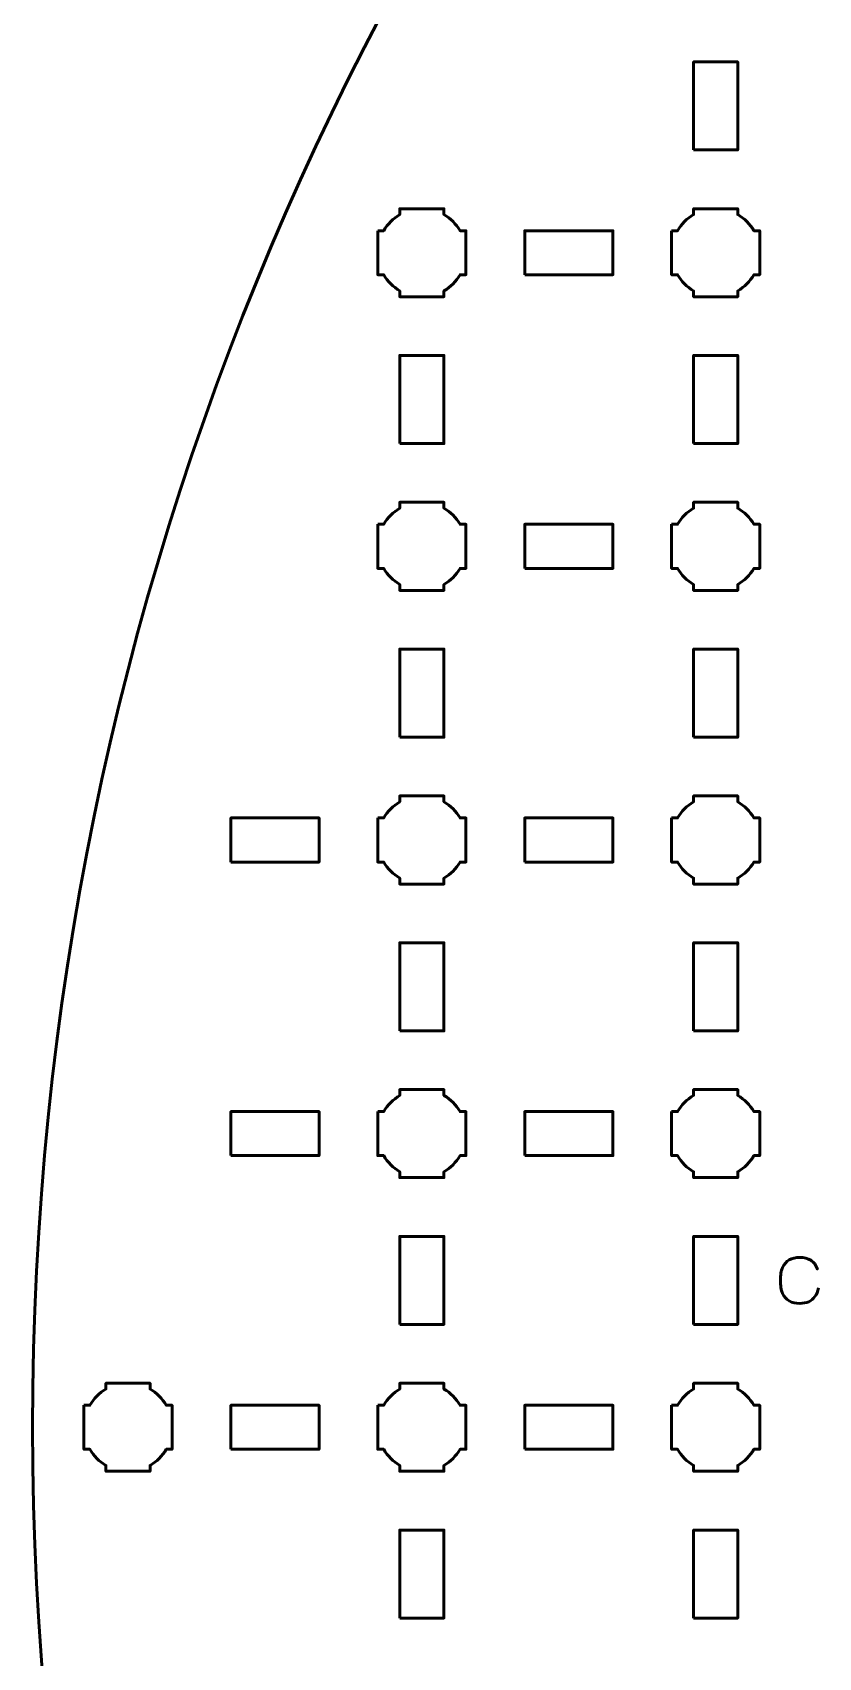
# Model space of a CAD drawing. Header units: centimetres. Extents: x -31.1 to 10.1, y -35.5 to 5.8.
# Drawn here: x -31.15 to -25.8, y -16.42 to -5.35 of the extents above; entities that cross this region are included whole.
import ezdxf

# ---------------------------------------------------------------- set-up
doc = ezdxf.new("R2010")
doc.units = ezdxf.units.CM
doc.header["$MEASUREMENT"] = 0
doc.layers.add('Layer 1', color=7, linetype='Continuous')

msp = doc.modelspace()

# ---------------------------------------------------------------- linework, layer by layer
at = {"layer": 'Layer 1', "lineweight": 53}
for points in [[(-26.65, -6.15), (-26.35, -6.15), (-26.35, -5.55), (-26.65, -5.55), (-26.65, -6.15)], [(-27.8, -7), (-27.2, -7), (-27.2, -6.7), (-27.8, -6.7), (-27.8, -7)], [(-28.65, -8.15), (-28.35, -8.15), (-28.35, -7.55), (-28.65, -7.55), (-28.65, -8.15)], [(-26.65, -8.15), (-26.35, -8.15), (-26.35, -7.55), (-26.65, -7.55), (-26.65, -8.15)], [(-27.8, -9), (-27.2, -9), (-27.2, -8.7), (-27.8, -8.7), (-27.8, -9)], [(-28.65, -10.15), (-28.35, -10.15), (-28.35, -9.55), (-28.65, -9.55), (-28.65, -10.15)], [(-26.65, -10.15), (-26.35, -10.15), (-26.35, -9.55), (-26.65, -9.55), (-26.65, -10.15)], [(-29.8, -11), (-29.2, -11), (-29.2, -10.7), (-29.8, -10.7), (-29.8, -11)], [(-27.8, -11), (-27.2, -11), (-27.2, -10.7), (-27.8, -10.7), (-27.8, -11)], [(-28.65, -12.15), (-28.35, -12.15), (-28.35, -11.55), (-28.65, -11.55), (-28.65, -12.15)], [(-26.65, -12.15), (-26.35, -12.15), (-26.35, -11.55), (-26.65, -11.55), (-26.65, -12.15)], [(-29.8, -13), (-29.2, -13), (-29.2, -12.7), (-29.8, -12.7), (-29.8, -13)], [(-27.8, -13), (-27.2, -13), (-27.2, -12.7), (-27.8, -12.7), (-27.8, -13)], [(-28.65, -14.15), (-28.35, -14.15), (-28.35, -13.55), (-28.65, -13.55), (-28.65, -14.15)], [(-26.65, -14.15), (-26.35, -14.15), (-26.35, -13.55), (-26.65, -13.55), (-26.65, -14.15)], [(-29.8, -15), (-29.2, -15), (-29.2, -14.7), (-29.8, -14.7), (-29.8, -15)], [(-27.8, -15), (-27.2, -15), (-27.2, -14.7), (-27.8, -14.7), (-27.8, -15)], [(-28.65, -16.15), (-28.35, -16.15), (-28.35, -15.55), (-28.65, -15.55), (-28.65, -16.15)], [(-26.65, -16.15), (-26.35, -16.15), (-26.35, -15.55), (-26.65, -15.55), (-26.65, -16.15)]]:
    msp.add_lwpolyline(points, close=True, dxfattribs=at)
at = {"layer": 'Layer 1', "color": 250, "lineweight": 53}
msp.add_ellipse((-10.5, -14.85), major_axis=(0, 20.65), ratio=1, dxfattribs=at)
at = {"layer": 'Layer 1', "lineweight": 53}
for points in [[(-28.8, -6.7), (-28.8, -6.7), (-28.75985, -6.7), (-28.75985, -6.7), (-28.75985, -6.7), (-28.7335, -6.65447), (-28.69553, -6.6165), (-28.65, -6.59015), (-28.65, -6.59015), (-28.65, -6.59015), (-28.65, -6.55), (-28.65, -6.55), (-28.65, -6.55), (-28.65, -6.55), (-28.5, -6.55), (-28.5, -6.55), (-28.5, -6.55), (-28.5, -6.55), (-28.35, -6.55), (-28.35, -6.55), (-28.35, -6.55), (-28.35, -6.55), (-28.35, -6.59015), (-28.35, -6.59015), (-28.35, -6.59015), (-28.30447, -6.6165), (-28.2665, -6.65447), (-28.24015, -6.7), (-28.24015, -6.7), (-28.24015, -6.7), (-28.2, -6.7), (-28.2, -6.7), (-28.2, -6.7), (-28.2, -6.7), (-28.2, -6.85), (-28.2, -6.85), (-28.2, -6.85), (-28.2, -6.85), (-28.2, -7), (-28.2, -7), (-28.2, -7), (-28.2, -7), (-28.24015, -7), (-28.24015, -7), (-28.24015, -7), (-28.2665, -7.04553), (-28.30447, -7.0835), (-28.35, -7.10985), (-28.35, -7.10985), (-28.35, -7.10985), (-28.35, -7.15), (-28.35, -7.15), (-28.35, -7.15), (-28.35, -7.15), (-28.5, -7.15), (-28.5, -7.15), (-28.5, -7.15), (-28.5, -7.15), (-28.65, -7.15), (-28.65, -7.15), (-28.65, -7.15), (-28.65, -7.15), (-28.65, -7.10985), (-28.65, -7.10985), (-28.65, -7.10985), (-28.69553, -7.0835), (-28.7335, -7.04553), (-28.75985, -7), (-28.75985, -7), (-28.75985, -7), (-28.8, -7), (-28.8, -7), (-28.8, -7), (-28.8, -7), (-28.8, -6.85), (-28.8, -6.85), (-28.8, -6.85), (-28.8, -6.85), (-28.8, -6.7), (-28.8, -6.7)], [(-26.8, -6.7), (-26.8, -6.7), (-26.75985, -6.7), (-26.75985, -6.7), (-26.75985, -6.7), (-26.7335, -6.65447), (-26.69553, -6.6165), (-26.65, -6.59015), (-26.65, -6.59015), (-26.65, -6.59015), (-26.65, -6.55), (-26.65, -6.55), (-26.65, -6.55), (-26.65, -6.55), (-26.5, -6.55), (-26.5, -6.55), (-26.5, -6.55), (-26.5, -6.55), (-26.35, -6.55), (-26.35, -6.55), (-26.35, -6.55), (-26.35, -6.55), (-26.35, -6.59015), (-26.35, -6.59015), (-26.35, -6.59015), (-26.30447, -6.6165), (-26.2665, -6.65447), (-26.24015, -6.7), (-26.24015, -6.7), (-26.24015, -6.7), (-26.2, -6.7), (-26.2, -6.7), (-26.2, -6.7), (-26.2, -6.7), (-26.2, -6.85), (-26.2, -6.85), (-26.2, -6.85), (-26.2, -6.85), (-26.2, -7), (-26.2, -7), (-26.2, -7), (-26.2, -7), (-26.24015, -7), (-26.24015, -7), (-26.24015, -7), (-26.2665, -7.04553), (-26.30447, -7.0835), (-26.35, -7.10985), (-26.35, -7.10985), (-26.35, -7.10985), (-26.35, -7.15), (-26.35, -7.15), (-26.35, -7.15), (-26.35, -7.15), (-26.5, -7.15), (-26.5, -7.15), (-26.5, -7.15), (-26.5, -7.15), (-26.65, -7.15), (-26.65, -7.15), (-26.65, -7.15), (-26.65, -7.15), (-26.65, -7.10985), (-26.65, -7.10985), (-26.65, -7.10985), (-26.69553, -7.0835), (-26.7335, -7.04553), (-26.75985, -7), (-26.75985, -7), (-26.75985, -7), (-26.8, -7), (-26.8, -7), (-26.8, -7), (-26.8, -7), (-26.8, -6.85), (-26.8, -6.85), (-26.8, -6.85), (-26.8, -6.85), (-26.8, -6.7), (-26.8, -6.7)], [(-28.8, -8.7), (-28.8, -8.7), (-28.75985, -8.7), (-28.75985, -8.7), (-28.75985, -8.7), (-28.7335, -8.65447), (-28.69553, -8.6165), (-28.65, -8.59015), (-28.65, -8.59015), (-28.65, -8.59015), (-28.65, -8.55), (-28.65, -8.55), (-28.65, -8.55), (-28.65, -8.55), (-28.5, -8.55), (-28.5, -8.55), (-28.5, -8.55), (-28.5, -8.55), (-28.35, -8.55), (-28.35, -8.55), (-28.35, -8.55), (-28.35, -8.55), (-28.35, -8.59015), (-28.35, -8.59015), (-28.35, -8.59015), (-28.30447, -8.6165), (-28.2665, -8.65447), (-28.24015, -8.7), (-28.24015, -8.7), (-28.24015, -8.7), (-28.2, -8.7), (-28.2, -8.7), (-28.2, -8.7), (-28.2, -8.7), (-28.2, -8.85), (-28.2, -8.85), (-28.2, -8.85), (-28.2, -8.85), (-28.2, -9), (-28.2, -9), (-28.2, -9), (-28.2, -9), (-28.24015, -9), (-28.24015, -9), (-28.24015, -9), (-28.2665, -9.04553), (-28.30447, -9.0835), (-28.35, -9.10985), (-28.35, -9.10985), (-28.35, -9.10985), (-28.35, -9.15), (-28.35, -9.15), (-28.35, -9.15), (-28.35, -9.15), (-28.5, -9.15), (-28.5, -9.15), (-28.5, -9.15), (-28.5, -9.15), (-28.65, -9.15), (-28.65, -9.15), (-28.65, -9.15), (-28.65, -9.15), (-28.65, -9.10985), (-28.65, -9.10985), (-28.65, -9.10985), (-28.69553, -9.0835), (-28.7335, -9.04553), (-28.75985, -9), (-28.75985, -9), (-28.75985, -9), (-28.8, -9), (-28.8, -9), (-28.8, -9), (-28.8, -9), (-28.8, -8.85), (-28.8, -8.85), (-28.8, -8.85), (-28.8, -8.85), (-28.8, -8.7), (-28.8, -8.7)], [(-26.8, -8.7), (-26.8, -8.7), (-26.75985, -8.7), (-26.75985, -8.7), (-26.75985, -8.7), (-26.7335, -8.65447), (-26.69553, -8.6165), (-26.65, -8.59015), (-26.65, -8.59015), (-26.65, -8.59015), (-26.65, -8.55), (-26.65, -8.55), (-26.65, -8.55), (-26.65, -8.55), (-26.5, -8.55), (-26.5, -8.55), (-26.5, -8.55), (-26.5, -8.55), (-26.35, -8.55), (-26.35, -8.55), (-26.35, -8.55), (-26.35, -8.55), (-26.35, -8.59015), (-26.35, -8.59015), (-26.35, -8.59015), (-26.30447, -8.6165), (-26.2665, -8.65447), (-26.24015, -8.7), (-26.24015, -8.7), (-26.24015, -8.7), (-26.2, -8.7), (-26.2, -8.7), (-26.2, -8.7), (-26.2, -8.7), (-26.2, -8.85), (-26.2, -8.85), (-26.2, -8.85), (-26.2, -8.85), (-26.2, -9), (-26.2, -9), (-26.2, -9), (-26.2, -9), (-26.24015, -9), (-26.24015, -9), (-26.24015, -9), (-26.2665, -9.04553), (-26.30447, -9.0835), (-26.35, -9.10985), (-26.35, -9.10985), (-26.35, -9.10985), (-26.35, -9.15), (-26.35, -9.15), (-26.35, -9.15), (-26.35, -9.15), (-26.5, -9.15), (-26.5, -9.15), (-26.5, -9.15), (-26.5, -9.15), (-26.65, -9.15), (-26.65, -9.15), (-26.65, -9.15), (-26.65, -9.15), (-26.65, -9.10985), (-26.65, -9.10985), (-26.65, -9.10985), (-26.69553, -9.0835), (-26.7335, -9.04553), (-26.75985, -9), (-26.75985, -9), (-26.75985, -9), (-26.8, -9), (-26.8, -9), (-26.8, -9), (-26.8, -9), (-26.8, -8.85), (-26.8, -8.85), (-26.8, -8.85), (-26.8, -8.85), (-26.8, -8.7), (-26.8, -8.7)], [(-28.8, -10.7), (-28.8, -10.7), (-28.75985, -10.7), (-28.75985, -10.7), (-28.75985, -10.7), (-28.7335, -10.65447), (-28.69553, -10.6165), (-28.65, -10.59015), (-28.65, -10.59015), (-28.65, -10.59015), (-28.65, -10.55), (-28.65, -10.55), (-28.65, -10.55), (-28.65, -10.55), (-28.5, -10.55), (-28.5, -10.55), (-28.5, -10.55), (-28.5, -10.55), (-28.35, -10.55), (-28.35, -10.55), (-28.35, -10.55), (-28.35, -10.55), (-28.35, -10.59015), (-28.35, -10.59015), (-28.35, -10.59015), (-28.30447, -10.6165), (-28.2665, -10.65447), (-28.24015, -10.7), (-28.24015, -10.7), (-28.24015, -10.7), (-28.2, -10.7), (-28.2, -10.7), (-28.2, -10.7), (-28.2, -10.7), (-28.2, -10.85), (-28.2, -10.85), (-28.2, -10.85), (-28.2, -10.85), (-28.2, -11), (-28.2, -11), (-28.2, -11), (-28.2, -11), (-28.24015, -11), (-28.24015, -11), (-28.24015, -11), (-28.2665, -11.04553), (-28.30447, -11.0835), (-28.35, -11.10985), (-28.35, -11.10985), (-28.35, -11.10985), (-28.35, -11.15), (-28.35, -11.15), (-28.35, -11.15), (-28.35, -11.15), (-28.5, -11.15), (-28.5, -11.15), (-28.5, -11.15), (-28.5, -11.15), (-28.65, -11.15), (-28.65, -11.15), (-28.65, -11.15), (-28.65, -11.15), (-28.65, -11.10985), (-28.65, -11.10985), (-28.65, -11.10985), (-28.69553, -11.0835), (-28.7335, -11.04553), (-28.75985, -11), (-28.75985, -11), (-28.75985, -11), (-28.8, -11), (-28.8, -11), (-28.8, -11), (-28.8, -11), (-28.8, -10.85), (-28.8, -10.85), (-28.8, -10.85), (-28.8, -10.85), (-28.8, -10.7), (-28.8, -10.7)], [(-26.8, -10.7), (-26.8, -10.7), (-26.75985, -10.7), (-26.75985, -10.7), (-26.75985, -10.7), (-26.7335, -10.65447), (-26.69553, -10.6165), (-26.65, -10.59015), (-26.65, -10.59015), (-26.65, -10.59015), (-26.65, -10.55), (-26.65, -10.55), (-26.65, -10.55), (-26.65, -10.55), (-26.5, -10.55), (-26.5, -10.55), (-26.5, -10.55), (-26.5, -10.55), (-26.35, -10.55), (-26.35, -10.55), (-26.35, -10.55), (-26.35, -10.55), (-26.35, -10.59015), (-26.35, -10.59015), (-26.35, -10.59015), (-26.30447, -10.6165), (-26.2665, -10.65447), (-26.24015, -10.7), (-26.24015, -10.7), (-26.24015, -10.7), (-26.2, -10.7), (-26.2, -10.7), (-26.2, -10.7), (-26.2, -10.7), (-26.2, -10.85), (-26.2, -10.85), (-26.2, -10.85), (-26.2, -10.85), (-26.2, -11), (-26.2, -11), (-26.2, -11), (-26.2, -11), (-26.24015, -11), (-26.24015, -11), (-26.24015, -11), (-26.2665, -11.04553), (-26.30447, -11.0835), (-26.35, -11.10985), (-26.35, -11.10985), (-26.35, -11.10985), (-26.35, -11.15), (-26.35, -11.15), (-26.35, -11.15), (-26.35, -11.15), (-26.5, -11.15), (-26.5, -11.15), (-26.5, -11.15), (-26.5, -11.15), (-26.65, -11.15), (-26.65, -11.15), (-26.65, -11.15), (-26.65, -11.15), (-26.65, -11.10985), (-26.65, -11.10985), (-26.65, -11.10985), (-26.69553, -11.0835), (-26.7335, -11.04553), (-26.75985, -11), (-26.75985, -11), (-26.75985, -11), (-26.8, -11), (-26.8, -11), (-26.8, -11), (-26.8, -11), (-26.8, -10.85), (-26.8, -10.85), (-26.8, -10.85), (-26.8, -10.85), (-26.8, -10.7), (-26.8, -10.7)], [(-28.8, -12.7), (-28.8, -12.7), (-28.75985, -12.7), (-28.75985, -12.7), (-28.75985, -12.7), (-28.7335, -12.65447), (-28.69553, -12.6165), (-28.65, -12.59015), (-28.65, -12.59015), (-28.65, -12.59015), (-28.65, -12.55), (-28.65, -12.55), (-28.65, -12.55), (-28.65, -12.55), (-28.5, -12.55), (-28.5, -12.55), (-28.5, -12.55), (-28.5, -12.55), (-28.35, -12.55), (-28.35, -12.55), (-28.35, -12.55), (-28.35, -12.55), (-28.35, -12.59015), (-28.35, -12.59015), (-28.35, -12.59015), (-28.30447, -12.6165), (-28.2665, -12.65447), (-28.24015, -12.7), (-28.24015, -12.7), (-28.24015, -12.7), (-28.2, -12.7), (-28.2, -12.7), (-28.2, -12.7), (-28.2, -12.7), (-28.2, -12.85), (-28.2, -12.85), (-28.2, -12.85), (-28.2, -12.85), (-28.2, -13), (-28.2, -13), (-28.2, -13), (-28.2, -13), (-28.24015, -13), (-28.24015, -13), (-28.24015, -13), (-28.2665, -13.04553), (-28.30447, -13.0835), (-28.35, -13.10985), (-28.35, -13.10985), (-28.35, -13.10985), (-28.35, -13.15), (-28.35, -13.15), (-28.35, -13.15), (-28.35, -13.15), (-28.5, -13.15), (-28.5, -13.15), (-28.5, -13.15), (-28.5, -13.15), (-28.65, -13.15), (-28.65, -13.15), (-28.65, -13.15), (-28.65, -13.15), (-28.65, -13.10985), (-28.65, -13.10985), (-28.65, -13.10985), (-28.69553, -13.0835), (-28.7335, -13.04553), (-28.75985, -13), (-28.75985, -13), (-28.75985, -13), (-28.8, -13), (-28.8, -13), (-28.8, -13), (-28.8, -13), (-28.8, -12.85), (-28.8, -12.85), (-28.8, -12.85), (-28.8, -12.85), (-28.8, -12.7), (-28.8, -12.7)], [(-26.8, -12.7), (-26.8, -12.7), (-26.75985, -12.7), (-26.75985, -12.7), (-26.75985, -12.7), (-26.7335, -12.65447), (-26.69553, -12.6165), (-26.65, -12.59015), (-26.65, -12.59015), (-26.65, -12.59015), (-26.65, -12.55), (-26.65, -12.55), (-26.65, -12.55), (-26.65, -12.55), (-26.5, -12.55), (-26.5, -12.55), (-26.5, -12.55), (-26.5, -12.55), (-26.35, -12.55), (-26.35, -12.55), (-26.35, -12.55), (-26.35, -12.55), (-26.35, -12.59015), (-26.35, -12.59015), (-26.35, -12.59015), (-26.30447, -12.6165), (-26.2665, -12.65447), (-26.24015, -12.7), (-26.24015, -12.7), (-26.24015, -12.7), (-26.2, -12.7), (-26.2, -12.7), (-26.2, -12.7), (-26.2, -12.7), (-26.2, -12.85), (-26.2, -12.85), (-26.2, -12.85), (-26.2, -12.85), (-26.2, -13), (-26.2, -13), (-26.2, -13), (-26.2, -13), (-26.24015, -13), (-26.24015, -13), (-26.24015, -13), (-26.2665, -13.04553), (-26.30447, -13.0835), (-26.35, -13.10985), (-26.35, -13.10985), (-26.35, -13.10985), (-26.35, -13.15), (-26.35, -13.15), (-26.35, -13.15), (-26.35, -13.15), (-26.5, -13.15), (-26.5, -13.15), (-26.5, -13.15), (-26.5, -13.15), (-26.65, -13.15), (-26.65, -13.15), (-26.65, -13.15), (-26.65, -13.15), (-26.65, -13.10985), (-26.65, -13.10985), (-26.65, -13.10985), (-26.69553, -13.0835), (-26.7335, -13.04553), (-26.75985, -13), (-26.75985, -13), (-26.75985, -13), (-26.8, -13), (-26.8, -13), (-26.8, -13), (-26.8, -13), (-26.8, -12.85), (-26.8, -12.85), (-26.8, -12.85), (-26.8, -12.85), (-26.8, -12.7), (-26.8, -12.7)], [(-30.8, -14.7), (-30.8, -14.7), (-30.75985, -14.7), (-30.75985, -14.7), (-30.75985, -14.7), (-30.7335, -14.65447), (-30.69553, -14.6165), (-30.65, -14.59015), (-30.65, -14.59015), (-30.65, -14.59015), (-30.65, -14.55), (-30.65, -14.55), (-30.65, -14.55), (-30.65, -14.55), (-30.5, -14.55), (-30.5, -14.55), (-30.5, -14.55), (-30.5, -14.55), (-30.35, -14.55), (-30.35, -14.55), (-30.35, -14.55), (-30.35, -14.55), (-30.35, -14.59015), (-30.35, -14.59015), (-30.35, -14.59015), (-30.30447, -14.6165), (-30.2665, -14.65447), (-30.24015, -14.7), (-30.24015, -14.7), (-30.24015, -14.7), (-30.2, -14.7), (-30.2, -14.7), (-30.2, -14.7), (-30.2, -14.7), (-30.2, -14.85), (-30.2, -14.85), (-30.2, -14.85), (-30.2, -14.85), (-30.2, -15), (-30.2, -15), (-30.2, -15), (-30.2, -15), (-30.24015, -15), (-30.24015, -15), (-30.24015, -15), (-30.2665, -15.04553), (-30.30447, -15.0835), (-30.35, -15.10985), (-30.35, -15.10985), (-30.35, -15.10985), (-30.35, -15.15), (-30.35, -15.15), (-30.35, -15.15), (-30.35, -15.15), (-30.5, -15.15), (-30.5, -15.15), (-30.5, -15.15), (-30.5, -15.15), (-30.65, -15.15), (-30.65, -15.15), (-30.65, -15.15), (-30.65, -15.15), (-30.65, -15.10985), (-30.65, -15.10985), (-30.65, -15.10985), (-30.69553, -15.0835), (-30.7335, -15.04553), (-30.75985, -15), (-30.75985, -15), (-30.75985, -15), (-30.8, -15), (-30.8, -15), (-30.8, -15), (-30.8, -15), (-30.8, -14.85), (-30.8, -14.85), (-30.8, -14.85), (-30.8, -14.85), (-30.8, -14.7), (-30.8, -14.7)], [(-28.8, -14.7), (-28.8, -14.7), (-28.75985, -14.7), (-28.75985, -14.7), (-28.75985, -14.7), (-28.7335, -14.65447), (-28.69553, -14.6165), (-28.65, -14.59015), (-28.65, -14.59015), (-28.65, -14.59015), (-28.65, -14.55), (-28.65, -14.55), (-28.65, -14.55), (-28.65, -14.55), (-28.5, -14.55), (-28.5, -14.55), (-28.5, -14.55), (-28.5, -14.55), (-28.35, -14.55), (-28.35, -14.55), (-28.35, -14.55), (-28.35, -14.55), (-28.35, -14.59015), (-28.35, -14.59015), (-28.35, -14.59015), (-28.30447, -14.6165), (-28.2665, -14.65447), (-28.24015, -14.7), (-28.24015, -14.7), (-28.24015, -14.7), (-28.2, -14.7), (-28.2, -14.7), (-28.2, -14.7), (-28.2, -14.7), (-28.2, -14.85), (-28.2, -14.85), (-28.2, -14.85), (-28.2, -14.85), (-28.2, -15), (-28.2, -15), (-28.2, -15), (-28.2, -15), (-28.24015, -15), (-28.24015, -15), (-28.24015, -15), (-28.2665, -15.04553), (-28.30447, -15.0835), (-28.35, -15.10985), (-28.35, -15.10985), (-28.35, -15.10985), (-28.35, -15.15), (-28.35, -15.15), (-28.35, -15.15), (-28.35, -15.15), (-28.5, -15.15), (-28.5, -15.15), (-28.5, -15.15), (-28.5, -15.15), (-28.65, -15.15), (-28.65, -15.15), (-28.65, -15.15), (-28.65, -15.15), (-28.65, -15.10985), (-28.65, -15.10985), (-28.65, -15.10985), (-28.69553, -15.0835), (-28.7335, -15.04553), (-28.75985, -15), (-28.75985, -15), (-28.75985, -15), (-28.8, -15), (-28.8, -15), (-28.8, -15), (-28.8, -15), (-28.8, -14.85), (-28.8, -14.85), (-28.8, -14.85), (-28.8, -14.85), (-28.8, -14.7), (-28.8, -14.7)], [(-26.8, -14.7), (-26.8, -14.7), (-26.75985, -14.7), (-26.75985, -14.7), (-26.75985, -14.7), (-26.7335, -14.65447), (-26.69553, -14.6165), (-26.65, -14.59015), (-26.65, -14.59015), (-26.65, -14.59015), (-26.65, -14.55), (-26.65, -14.55), (-26.65, -14.55), (-26.65, -14.55), (-26.5, -14.55), (-26.5, -14.55), (-26.5, -14.55), (-26.5, -14.55), (-26.35, -14.55), (-26.35, -14.55), (-26.35, -14.55), (-26.35, -14.55), (-26.35, -14.59015), (-26.35, -14.59015), (-26.35, -14.59015), (-26.30447, -14.6165), (-26.2665, -14.65447), (-26.24015, -14.7), (-26.24015, -14.7), (-26.24015, -14.7), (-26.2, -14.7), (-26.2, -14.7), (-26.2, -14.7), (-26.2, -14.7), (-26.2, -14.85), (-26.2, -14.85), (-26.2, -14.85), (-26.2, -14.85), (-26.2, -15), (-26.2, -15), (-26.2, -15), (-26.2, -15), (-26.24015, -15), (-26.24015, -15), (-26.24015, -15), (-26.2665, -15.04553), (-26.30447, -15.0835), (-26.35, -15.10985), (-26.35, -15.10985), (-26.35, -15.10985), (-26.35, -15.15), (-26.35, -15.15), (-26.35, -15.15), (-26.35, -15.15), (-26.5, -15.15), (-26.5, -15.15), (-26.5, -15.15), (-26.5, -15.15), (-26.65, -15.15), (-26.65, -15.15), (-26.65, -15.15), (-26.65, -15.15), (-26.65, -15.10985), (-26.65, -15.10985), (-26.65, -15.10985), (-26.69553, -15.0835), (-26.7335, -15.04553), (-26.75985, -15), (-26.75985, -15), (-26.75985, -15), (-26.8, -15), (-26.8, -15), (-26.8, -15), (-26.8, -15), (-26.8, -14.85), (-26.8, -14.85), (-26.8, -14.85), (-26.8, -14.85), (-26.8, -14.7), (-26.8, -14.7)]]:
    msp.add_open_spline(points, degree=3, knots=[0, 0, 0, 0, 0.05, 0.05, 0.05, 0.05, 0.1, 0.1, 0.1, 0.1, 0.15, 0.15, 0.15, 0.15, 0.2, 0.2, 0.2, 0.2, 0.25, 0.25, 0.25, 0.25, 0.3, 0.3, 0.3, 0.3, 0.35, 0.35, 0.35, 0.35, 0.4, 0.4, 0.4, 0.4, 0.45, 0.45, 0.45, 0.45, 0.5, 0.5, 0.5, 0.5, 0.55, 0.55, 0.55, 0.55, 0.6, 0.6, 0.6, 0.6, 0.65, 0.65, 0.65, 0.65, 0.7, 0.7, 0.7, 0.7, 0.75, 0.75, 0.75, 0.75, 0.8, 0.8, 0.8, 0.8, 0.85, 0.85, 0.85, 0.85, 0.9, 0.9, 0.9, 0.9, 0.95, 0.95, 0.95, 0.95, 1, 1, 1, 1], dxfattribs=at)
at = {"layer": 'Layer 1', "color": 5, "lineweight": 53}
msp.add_open_spline([(-25.80097, -13.90037), (-25.80549, -13.92457), (-25.81339, -13.94453), (-25.82446, -13.9602), (-25.82446, -13.9602), (-25.83561, -13.97579), (-25.84986, -13.98736), (-25.86722, -13.99491), (-25.86722, -13.99491), (-25.8845, -14.00246), (-25.90482, -14.00627), (-25.92797, -14.0062), (-25.92797, -14.0062), (-25.95612, -14.00627), (-25.98003, -14.00083), (-25.99965, -13.98976), (-25.99965, -13.98976), (-26.01926, -13.97875), (-26.03422, -13.96175), (-26.04452, -13.93868), (-26.04452, -13.93868), (-26.05482, -13.91561), (-26.05997, -13.88604), (-26.06004, -13.84999), (-26.06004, -13.84999), (-26.05997, -13.81408), (-26.05482, -13.78459), (-26.04452, -13.76152), (-26.04452, -13.76152), (-26.03422, -13.73845), (-26.01926, -13.72137), (-25.99965, -13.7103), (-25.99965, -13.7103), (-25.98003, -13.69922), (-25.95612, -13.69372), (-25.92797, -13.69379), (-25.92797, -13.69379), (-25.89784, -13.69372), (-25.87258, -13.70014), (-25.85226, -13.71305), (-25.85226, -13.71305), (-25.83201, -13.72596), (-25.81713, -13.74593), (-25.80774, -13.77295), (-25.80774, -13.77295), (-25.81713, -13.74593), (-25.83201, -13.72596), (-25.85226, -13.71305), (-25.85226, -13.71305), (-25.87258, -13.70014), (-25.89784, -13.69372), (-25.92797, -13.69379), (-25.92797, -13.69379), (-25.95612, -13.69372), (-25.98003, -13.69922), (-25.99965, -13.7103), (-25.99965, -13.7103), (-26.01926, -13.72137), (-26.03422, -13.73845), (-26.04452, -13.76152), (-26.04452, -13.76152), (-26.05482, -13.78459), (-26.05997, -13.81408), (-26.06004, -13.84999), (-26.06004, -13.84999), (-26.05997, -13.88604), (-26.05482, -13.91561), (-26.04452, -13.93868), (-26.04452, -13.93868), (-26.03422, -13.96175), (-26.01926, -13.97875), (-25.99965, -13.98976), (-25.99965, -13.98976), (-25.98003, -14.00083), (-25.95612, -14.00627), (-25.92797, -14.0062), (-25.92797, -14.0062), (-25.90482, -14.00627), (-25.8845, -14.00246), (-25.86722, -13.99491), (-25.86722, -13.99491), (-25.84986, -13.98736), (-25.83561, -13.97579), (-25.82446, -13.9602), (-25.82446, -13.9602), (-25.81339, -13.94453), (-25.80549, -13.92457), (-25.80097, -13.90037)], degree=3, knots=[0, 0, 0, 0, 0.04545455, 0.04545455, 0.04545455, 0.04545455, 0.09090909, 0.09090909, 0.09090909, 0.09090909, 0.13636364, 0.13636364, 0.13636364, 0.13636364, 0.18181818, 0.18181818, 0.18181818, 0.18181818, 0.22727273, 0.22727273, 0.22727273, 0.22727273, 0.27272727, 0.27272727, 0.27272727, 0.27272727, 0.31818182, 0.31818182, 0.31818182, 0.31818182, 0.36363636, 0.36363636, 0.36363636, 0.36363636, 0.40909091, 0.40909091, 0.40909091, 0.40909091, 0.45454545, 0.45454545, 0.45454545, 0.45454545, 0.5, 0.5, 0.5, 0.5, 0.54545455, 0.54545455, 0.54545455, 0.54545455, 0.59090909, 0.59090909, 0.59090909, 0.59090909, 0.63636364, 0.63636364, 0.63636364, 0.63636364, 0.68181818, 0.68181818, 0.68181818, 0.68181818, 0.72727273, 0.72727273, 0.72727273, 0.72727273, 0.77272727, 0.77272727, 0.77272727, 0.77272727, 0.81818182, 0.81818182, 0.81818182, 0.81818182, 0.86363636, 0.86363636, 0.86363636, 0.86363636, 0.90909091, 0.90909091, 0.90909091, 0.90909091, 0.95454545, 0.95454545, 0.95454545, 0.95454545, 1, 1, 1, 1], dxfattribs=at)

doc.saveas('drawing.dxf')
